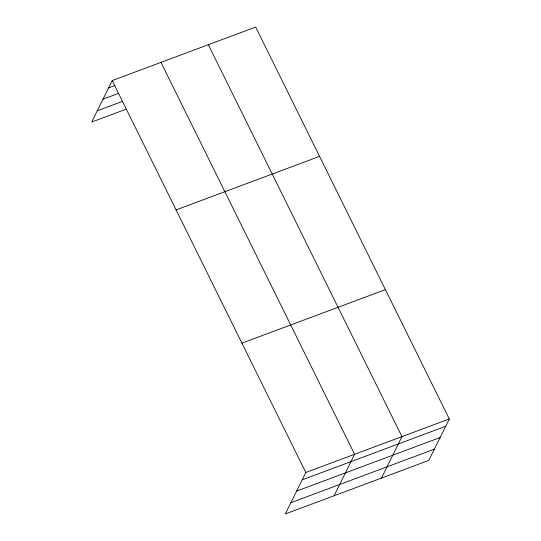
<?xml version="1.0" encoding="UTF-8"?>
<svg xmlns="http://www.w3.org/2000/svg" width="541" height="541" viewBox="0 0 541 541"><rect width="100%" height="100%" fill="white"/><g stroke="black" fill="none" stroke-linecap="round" stroke-linejoin="round"><path stroke-width="0.81" d="M449.287 418.964L305.821 472.489L285.33 513.95L428.797 460.425L449.287 418.964L255.67 27.05L112.203 80.575L91.713 122.036L126.33 109.12M334.108 495.752L354.598 454.291L160.981 62.377M381.452 478.088L401.943 436.628L208.326 44.714M108.579 87.913L114.875 85.559M103.013 99.172L118.749 93.302M97.279 110.77L122.455 101.383M176.095 209.908L319.562 156.383M241.928 343.156L385.395 289.631M302.196 479.826L445.662 426.301M296.63 491.086L440.097 437.561M290.896 502.69L434.362 449.165M112.203 80.575L305.821 472.489"/></g></svg>
